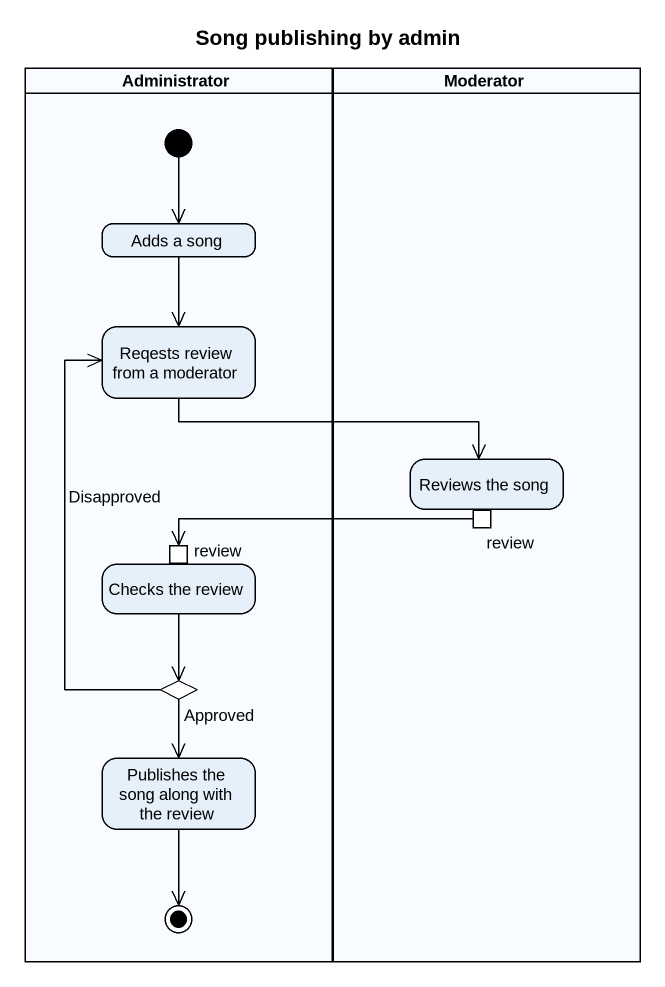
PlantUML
@startuml
title Song publishing by admin
hide empty description
state Administrator <<partition>> {
  state "Adds a song" as Adds_a_song
  state "Reqests review from a moderator" as Reqests_review_from_a
  state "Checks the review" as Checks_the_review {
    state "review" as review_2 <<inputPin>>
  }
  state choice1 <<choice>>
  state "Publishes the song along with the review" as Publishes_the_song_along
  [*] --> Adds_a_song
  Publishes_the_song_along --> [*]
}
state Moderator <<partition>> {
  state "Reviews the song" as Reviews_the_song {
    state review <<outputPin>>
  }
}
Adds_a_song --> Reqests_review_from_a
Reqests_review_from_a -right-> Reviews_the_song
review -left-> review_2
Checks_the_review --> choice1
choice1 -up-> Reqests_review_from_a : Disapproved
choice1 --> Publishes_the_song_along : Approved
@enduml
